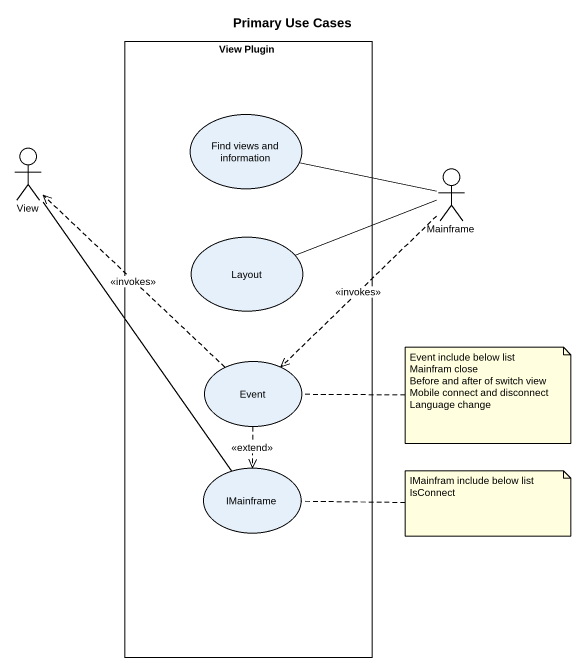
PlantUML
@startuml
title Primary Use Cases
rectangle "View Plugin" as View_Plugin {
  usecase "Find views and information" as Find_views_and_information
  usecase Layout
  usecase Event
  usecase IMainframe
}
actor View
actor "Mainframe" as Mainframe_
View -- IMainframe
Mainframe_ -left- Find_views_and_information
Mainframe_ -left- Layout
Mainframe_ ..> Event : <<invokes>>
Event .up.> View : <<invokes>>
Event ..> IMainframe : <<extend>>
note right of Event
  Event include below list
  Mainfram close
  Before and after of switch view
  Mobile connect and disconnect
  Language change
end note
note right of IMainframe
  IMainfram include below list
  IsConnect
end note
@enduml
